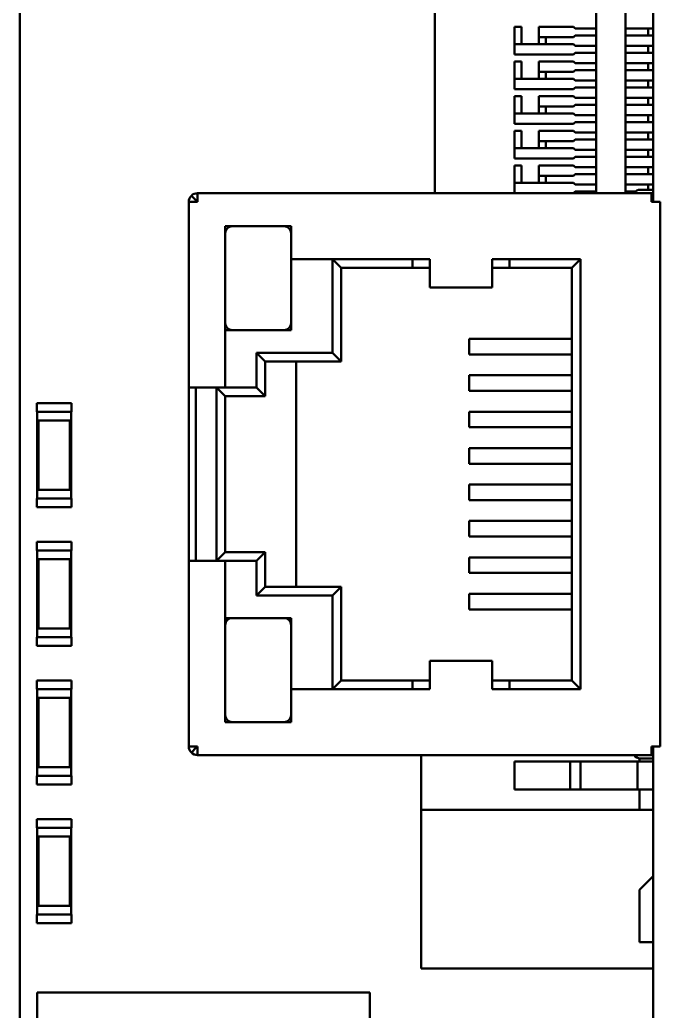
# Model space of a CAD drawing. Header units: millimetres. Extents: x 3100 to 5091, y 868 to 1900.
# Drawn here: x 3264.14 to 3282.62, y 1621.69 to 1650.27 of the extents above; entities that cross this region are included whole.
import ezdxf

# ---------------------------------------------------------------- set-up
doc = ezdxf.new("R2010")
doc.units = ezdxf.units.MM
doc.header["$LTSCALE"] = 1.8
doc.layers.add('외형선(ISO)', color=7, linetype='Continuous', lineweight=50)

msp = doc.modelspace()

# ---------------------------------------------------------------- linework, layer by layer
at = {"layer": '외형선(ISO)'}
for p, q in [((3282.416, 1645.026), (3282.416, 1690.426)), ((3264.14, 1689.226), (3264.14, 1601.226)), ((3281.616, 1645.276), (3281.616, 1651.726)), ((3280.766, 1651.376), (3280.766, 1645.276)), ((3276.116, 1651.126), (3276.116, 1645.276)), ((3278.416, 1649.576), (3278.416, 1650.076)), ((3278.416, 1650.076), (3278.616, 1650.076)), ((3278.616, 1649.576), (3278.616, 1650.076)), ((3279.116, 1649.776), (3279.116, 1650.076)), ((3279.416, 1650.076), (3279.116, 1650.076)), ((3280.117, 1650.076), (3279.416, 1650.076)), ((3280.117, 1650.076), (3280.166, 1650.026)), ((3280.766, 1650.026), (3280.166, 1650.026)), ((3282.166, 1650.026), (3281.616, 1650.026)), ((3282.166, 1650.026), (3282.266, 1650.026)), ((3282.416, 1650.026), (3282.266, 1650.026)), ((3282.266, 1649.826), (3282.266, 1650.026)), ((3279.116, 1649.576), (3279.116, 1649.776)), ((3279.416, 1649.776), (3279.116, 1649.776)), ((3279.316, 1649.576), (3279.316, 1649.776)), ((3279.416, 1649.776), (3280.119, 1649.776)), ((3280.166, 1649.826), (3280.119, 1649.776)), ((3280.766, 1649.826), (3280.166, 1649.826)), ((3282.166, 1649.826), (3281.616, 1649.826)), ((3282.166, 1649.826), (3282.266, 1649.826)), ((3282.266, 1649.826), (3282.416, 1649.826)), ((3278.416, 1649.276), (3278.416, 1649.576)), ((3278.716, 1649.576), (3278.416, 1649.576)), ((3280.116, 1649.576), (3278.716, 1649.576)), ((3280.166, 1649.526), (3280.116, 1649.576)), ((3280.166, 1649.526), (3280.766, 1649.526)), ((3281.616, 1649.526), (3282.166, 1649.526)), ((3282.166, 1649.526), (3282.266, 1649.526)), ((3282.266, 1649.526), (3282.416, 1649.526)), ((3282.266, 1649.326), (3282.266, 1649.526)), ((3278.716, 1649.276), (3278.416, 1649.276)), ((3278.716, 1649.276), (3280.116, 1649.276)), ((3280.116, 1649.276), (3280.166, 1649.326)), ((3280.766, 1649.326), (3280.166, 1649.326)), ((3282.166, 1649.326), (3281.616, 1649.326)), ((3282.166, 1649.326), (3282.266, 1649.326)), ((3282.416, 1649.326), (3282.266, 1649.326)), ((3278.416, 1648.576), (3278.416, 1649.076)), ((3278.416, 1649.076), (3278.616, 1649.076)), ((3278.616, 1648.576), (3278.616, 1649.076)), ((3279.116, 1648.776), (3279.116, 1649.076)), ((3279.416, 1649.076), (3279.116, 1649.076)), ((3280.117, 1649.076), (3279.416, 1649.076)), ((3280.117, 1649.076), (3280.166, 1649.026)), ((3280.766, 1649.026), (3280.166, 1649.026)), ((3282.166, 1649.026), (3281.616, 1649.026)), ((3282.166, 1649.026), (3282.266, 1649.026)), ((3282.416, 1649.026), (3282.266, 1649.026)), ((3282.266, 1648.826), (3282.266, 1649.026)), ((3278.416, 1648.276), (3278.416, 1648.576)), ((3278.716, 1648.576), (3278.416, 1648.576)), ((3280.116, 1648.576), (3278.716, 1648.576)), ((3279.116, 1648.576), (3279.116, 1648.776)), ((3279.416, 1648.776), (3279.116, 1648.776)), ((3279.316, 1648.576), (3279.316, 1648.776)), ((3279.416, 1648.776), (3280.119, 1648.776)), ((3280.166, 1648.526), (3280.116, 1648.576)), ((3280.166, 1648.826), (3280.119, 1648.776)), ((3280.766, 1648.826), (3280.166, 1648.826)), ((3282.166, 1648.826), (3281.616, 1648.826)), ((3282.166, 1648.826), (3282.266, 1648.826)), ((3282.266, 1648.826), (3282.416, 1648.826)), ((3280.116, 1648.276), (3280.166, 1648.326)), ((3280.166, 1648.526), (3280.766, 1648.526)), ((3280.766, 1648.326), (3280.166, 1648.326)), ((3281.616, 1648.526), (3282.166, 1648.526)), ((3282.166, 1648.326), (3281.616, 1648.326)), ((3282.166, 1648.526), (3282.266, 1648.526)), ((3282.166, 1648.326), (3282.266, 1648.326)), ((3282.266, 1648.526), (3282.416, 1648.526)), ((3282.266, 1648.326), (3282.266, 1648.526)), ((3282.416, 1648.326), (3282.266, 1648.326)), ((3278.716, 1648.276), (3278.416, 1648.276)), ((3278.416, 1647.576), (3278.416, 1648.076)), ((3278.416, 1648.076), (3278.616, 1648.076)), ((3278.616, 1647.576), (3278.616, 1648.076)), ((3278.716, 1648.276), (3280.116, 1648.276)), ((3279.116, 1647.776), (3279.116, 1648.076)), ((3279.416, 1648.076), (3279.116, 1648.076)), ((3280.117, 1648.076), (3279.416, 1648.076)), ((3280.117, 1648.076), (3280.166, 1648.026)), ((3280.766, 1648.026), (3280.166, 1648.026)), ((3282.166, 1648.026), (3281.616, 1648.026)), ((3282.166, 1648.026), (3282.266, 1648.026)), ((3282.416, 1648.026), (3282.266, 1648.026)), ((3282.266, 1647.826), (3282.266, 1648.026)), ((3279.116, 1647.576), (3279.116, 1647.776)), ((3279.416, 1647.776), (3279.116, 1647.776)), ((3279.316, 1647.576), (3279.316, 1647.776)), ((3279.416, 1647.776), (3280.119, 1647.776)), ((3280.166, 1647.826), (3280.119, 1647.776)), ((3280.766, 1647.826), (3280.166, 1647.826)), ((3282.166, 1647.826), (3281.616, 1647.826)), ((3282.166, 1647.826), (3282.266, 1647.826)), ((3282.266, 1647.826), (3282.416, 1647.826)), ((3278.416, 1647.276), (3278.416, 1647.576)), ((3278.716, 1647.576), (3278.416, 1647.576)), ((3280.116, 1647.576), (3278.716, 1647.576)), ((3280.166, 1647.526), (3280.116, 1647.576)), ((3280.166, 1647.526), (3280.766, 1647.526)), ((3281.616, 1647.526), (3282.166, 1647.526)), ((3282.166, 1647.526), (3282.266, 1647.526)), ((3282.266, 1647.526), (3282.416, 1647.526)), ((3282.266, 1647.326), (3282.266, 1647.526)), ((3278.716, 1647.276), (3278.416, 1647.276)), ((3278.716, 1647.276), (3280.116, 1647.276)), ((3280.116, 1647.276), (3280.166, 1647.326)), ((3280.766, 1647.326), (3280.166, 1647.326)), ((3282.166, 1647.326), (3281.616, 1647.326)), ((3282.166, 1647.326), (3282.266, 1647.326)), ((3282.416, 1647.326), (3282.266, 1647.326)), ((3278.416, 1646.576), (3278.416, 1647.076)), ((3278.416, 1647.076), (3278.616, 1647.076)), ((3278.616, 1646.576), (3278.616, 1647.076)), ((3279.116, 1646.776), (3279.116, 1647.076)), ((3279.416, 1647.076), (3279.116, 1647.076)), ((3280.117, 1647.076), (3279.416, 1647.076)), ((3280.117, 1647.076), (3280.166, 1647.026)), ((3280.766, 1647.026), (3280.166, 1647.026)), ((3282.166, 1647.026), (3281.616, 1647.026)), ((3282.166, 1647.026), (3282.266, 1647.026)), ((3282.416, 1647.026), (3282.266, 1647.026)), ((3282.266, 1646.826), (3282.266, 1647.026)), ((3278.416, 1646.276), (3278.416, 1646.576)), ((3278.716, 1646.576), (3278.416, 1646.576)), ((3280.116, 1646.576), (3278.716, 1646.576)), ((3279.116, 1646.576), (3279.116, 1646.776)), ((3279.416, 1646.776), (3279.116, 1646.776)), ((3279.316, 1646.576), (3279.316, 1646.776)), ((3279.416, 1646.776), (3280.119, 1646.776)), ((3280.166, 1646.526), (3280.116, 1646.576)), ((3280.166, 1646.826), (3280.119, 1646.776)), ((3280.766, 1646.826), (3280.166, 1646.826)), ((3282.166, 1646.826), (3281.616, 1646.826)), ((3282.166, 1646.826), (3282.266, 1646.826)), ((3282.266, 1646.826), (3282.416, 1646.826)), ((3280.116, 1646.276), (3280.166, 1646.326)), ((3280.166, 1646.526), (3280.766, 1646.526)), ((3280.766, 1646.326), (3280.166, 1646.326)), ((3281.616, 1646.526), (3282.166, 1646.526)), ((3282.166, 1646.326), (3281.616, 1646.326)), ((3282.166, 1646.526), (3282.266, 1646.526)), ((3282.166, 1646.326), (3282.266, 1646.326)), ((3282.266, 1646.526), (3282.416, 1646.526)), ((3282.266, 1646.326), (3282.266, 1646.526)), ((3282.416, 1646.326), (3282.266, 1646.326)), ((3278.716, 1646.276), (3278.416, 1646.276)), ((3278.416, 1645.576), (3278.416, 1646.076)), ((3278.416, 1646.076), (3278.616, 1646.076)), ((3278.616, 1645.576), (3278.616, 1646.076)), ((3278.716, 1646.276), (3280.116, 1646.276)), ((3279.116, 1645.776), (3279.116, 1646.076)), ((3279.416, 1646.076), (3279.116, 1646.076)), ((3280.117, 1646.076), (3279.416, 1646.076)), ((3280.117, 1646.076), (3280.166, 1646.026)), ((3280.766, 1646.026), (3280.166, 1646.026)), ((3282.166, 1646.026), (3281.616, 1646.026)), ((3282.166, 1646.026), (3282.266, 1646.026)), ((3282.416, 1646.026), (3282.266, 1646.026)), ((3282.266, 1645.826), (3282.266, 1646.026)), ((3279.116, 1645.576), (3279.116, 1645.776)), ((3279.416, 1645.776), (3279.116, 1645.776)), ((3279.316, 1645.576), (3279.316, 1645.776)), ((3279.416, 1645.776), (3280.119, 1645.776)), ((3280.166, 1645.826), (3280.119, 1645.776)), ((3280.766, 1645.826), (3280.166, 1645.826)), ((3282.166, 1645.826), (3281.616, 1645.826)), ((3282.166, 1645.826), (3282.266, 1645.826)), ((3282.266, 1645.826), (3282.416, 1645.826)), ((3278.416, 1645.276), (3278.416, 1645.576)), ((3278.716, 1645.576), (3278.416, 1645.576)), ((3280.116, 1645.576), (3278.716, 1645.576)), ((3280.166, 1645.526), (3280.116, 1645.576)), ((3280.166, 1645.526), (3280.766, 1645.526)), ((3281.616, 1645.526), (3282.166, 1645.526)), ((3282.166, 1645.526), (3282.266, 1645.526)), ((3282.266, 1645.526), (3282.416, 1645.526)), ((3282.266, 1645.376), (3282.266, 1645.526)), ((3269.231, 1645.062), (3269.089, 1645.203)), ((3269.266, 1645.276), (3282.366, 1645.276)), ((3269.266, 1645.276), (3269.266, 1645.026)), ((3280.116, 1645.276), (3280.166, 1645.326)), ((3280.766, 1645.326), (3280.166, 1645.326)), ((3281.907, 1645.326), (3281.616, 1645.326)), ((3282.166, 1645.376), (3282.039, 1645.376)), ((3282.166, 1645.376), (3282.416, 1645.376)), ((3282.416, 1645.276), (3282.366, 1645.276)), ((3282.366, 1645.026), (3282.366, 1645.276)), ((3269.016, 1645.026), (3269.016, 1639.676)), ((3269.266, 1645.026), (3269.016, 1645.026)), ((3282.616, 1645.026), (3282.366, 1645.026)), ((3282.616, 1645.026), (3282.616, 1629.326)), ((3270.066, 1639.676), (3270.066, 1644.326)), ((3270.066, 1644.326), (3271.966, 1644.326)), ((3271.966, 1644.326), (3271.966, 1643.376)), ((3275.966, 1643.376), (3271.966, 1643.376)), ((3271.966, 1641.326), (3271.966, 1643.376)), ((3273.166, 1640.676), (3273.166, 1643.376)), ((3273.416, 1643.126), (3273.166, 1643.376)), ((3275.466, 1643.376), (3275.466, 1643.126)), ((3275.966, 1643.13), (3275.966, 1643.376)), ((3280.316, 1643.376), (3277.766, 1643.376)), ((3277.766, 1643.13), (3277.766, 1643.376)), ((3278.266, 1643.126), (3278.266, 1643.376)), ((3280.066, 1643.126), (3280.316, 1643.376)), ((3280.316, 1630.976), (3280.316, 1643.376)), ((3275.466, 1643.126), (3273.416, 1643.126)), ((3273.416, 1643.126), (3273.416, 1640.426)), ((3275.466, 1643.126), (3275.966, 1643.126)), ((3275.966, 1643.13), (3275.966, 1642.568)), ((3277.766, 1643.13), (3277.766, 1642.568)), ((3277.766, 1643.126), (3278.266, 1643.126)), ((3280.066, 1643.126), (3278.266, 1643.126)), ((3280.066, 1631.226), (3280.066, 1643.126)), ((3275.966, 1642.56), (3275.966, 1642.568)), ((3275.966, 1642.56), (3277.766, 1642.56)), ((3277.766, 1642.56), (3277.766, 1642.568)), ((3270.066, 1641.326), (3271.966, 1641.326)), ((3277.108, 1641.076), (3277.108, 1640.626)), ((3279.733, 1641.076), (3277.108, 1641.076)), ((3279.733, 1641.076), (3280.066, 1641.076)), ((3270.966, 1639.676), (3270.966, 1640.676)), ((3270.966, 1640.676), (3273.166, 1640.676)), ((3270.966, 1640.676), (3271.216, 1640.426)), ((3273.416, 1640.426), (3273.166, 1640.676)), ((3279.733, 1640.626), (3277.108, 1640.626)), ((3279.733, 1640.626), (3280.066, 1640.626)), ((3273.416, 1640.426), (3271.216, 1640.426)), ((3271.216, 1640.426), (3271.216, 1639.426)), ((3272.116, 1640.426), (3272.116, 1633.926)), ((3277.108, 1640.026), (3277.108, 1639.576)), ((3279.733, 1640.026), (3277.108, 1640.026)), ((3279.733, 1640.026), (3280.066, 1640.026)), ((3269.016, 1639.676), (3269.016, 1634.676)), ((3269.266, 1639.676), (3269.016, 1639.676)), ((3269.216, 1639.676), (3269.216, 1634.676)), ((3269.216, 1634.676), (3269.216, 1639.676)), ((3270.066, 1639.676), (3269.266, 1639.676)), ((3269.816, 1634.676), (3269.816, 1639.676)), ((3269.816, 1639.676), (3270.066, 1639.426)), ((3270.066, 1639.676), (3270.966, 1639.676)), ((3270.966, 1639.676), (3271.216, 1639.426)), ((3279.733, 1639.576), (3277.108, 1639.576)), ((3279.733, 1639.576), (3280.066, 1639.576)), ((3265.628, 1639.226), (3264.633, 1639.226)), ((3264.633, 1639.226), (3264.633, 1638.976)), ((3265.628, 1639.226), (3265.628, 1638.976)), ((3271.216, 1639.426), (3270.066, 1639.426)), ((3270.066, 1639.426), (3270.066, 1634.926)), ((3264.633, 1638.976), (3265.628, 1638.976)), ((3264.64, 1638.976), (3264.64, 1636.476)), ((3265.62, 1638.976), (3265.62, 1636.476)), ((3277.108, 1638.976), (3277.108, 1638.526)), ((3279.733, 1638.976), (3277.108, 1638.976)), ((3279.733, 1638.976), (3280.066, 1638.976)), ((3264.68, 1638.726), (3265.58, 1638.726)), ((3264.68, 1637.976), (3264.68, 1638.726)), ((3265.58, 1637.976), (3265.58, 1638.726)), ((3279.733, 1638.526), (3277.108, 1638.526)), ((3279.733, 1638.526), (3280.066, 1638.526)), ((3264.68, 1637.976), (3264.68, 1637.476)), ((3265.58, 1637.976), (3265.58, 1637.476)), ((3277.108, 1637.926), (3277.108, 1637.476)), ((3279.733, 1637.926), (3277.108, 1637.926)), ((3279.733, 1637.926), (3280.066, 1637.926)), ((3264.68, 1636.726), (3264.68, 1637.476)), ((3265.58, 1636.726), (3265.58, 1637.476)), ((3279.733, 1637.476), (3277.108, 1637.476)), ((3279.733, 1637.476), (3280.066, 1637.476)), ((3277.108, 1636.876), (3279.733, 1636.876)), ((3277.108, 1636.876), (3277.108, 1636.426)), ((3280.066, 1636.876), (3279.733, 1636.876)), ((3264.68, 1636.726), (3265.58, 1636.726)), ((3265.628, 1636.476), (3264.633, 1636.476)), ((3264.633, 1636.476), (3264.633, 1636.226)), ((3265.628, 1636.476), (3265.628, 1636.226)), ((3277.108, 1636.426), (3279.733, 1636.426)), ((3280.066, 1636.426), (3279.733, 1636.426)), ((3264.633, 1636.226), (3265.628, 1636.226)), ((3277.108, 1635.826), (3279.733, 1635.826)), ((3277.108, 1635.826), (3277.108, 1635.376)), ((3280.066, 1635.826), (3279.733, 1635.826)), ((3265.628, 1635.226), (3264.633, 1635.226)), ((3264.633, 1634.976), (3264.633, 1635.226)), ((3265.628, 1634.976), (3265.628, 1635.226)), ((3277.108, 1635.376), (3279.733, 1635.376)), ((3280.066, 1635.376), (3279.733, 1635.376)), ((3264.633, 1634.976), (3265.628, 1634.976)), ((3264.64, 1632.476), (3264.64, 1634.976)), ((3265.62, 1632.476), (3265.62, 1634.976)), ((3269.816, 1634.676), (3270.066, 1634.926)), ((3270.066, 1634.926), (3271.216, 1634.926)), ((3270.966, 1634.676), (3271.216, 1634.926)), ((3271.216, 1634.926), (3271.216, 1633.926)), ((3265.58, 1634.726), (3264.68, 1634.726)), ((3264.68, 1634.726), (3264.68, 1633.976)), ((3265.58, 1634.726), (3265.58, 1633.976)), ((3269.016, 1634.676), (3269.266, 1634.676)), ((3269.016, 1634.676), (3269.016, 1629.326)), ((3269.266, 1634.676), (3270.066, 1634.676)), ((3270.066, 1634.676), (3270.066, 1630.026)), ((3270.966, 1634.676), (3270.066, 1634.676)), ((3270.966, 1633.676), (3270.966, 1634.676)), ((3277.108, 1634.776), (3277.108, 1634.326)), ((3277.108, 1634.776), (3279.733, 1634.776)), ((3280.066, 1634.776), (3279.733, 1634.776)), ((3277.108, 1634.326), (3279.733, 1634.326)), ((3280.066, 1634.326), (3279.733, 1634.326)), ((3264.68, 1633.476), (3264.68, 1633.976)), ((3265.58, 1633.476), (3265.58, 1633.976)), ((3270.966, 1633.676), (3271.216, 1633.926)), ((3271.216, 1633.926), (3273.416, 1633.926)), ((3273.416, 1633.926), (3273.166, 1633.676)), ((3273.416, 1633.926), (3273.416, 1631.226)), ((3277.108, 1633.726), (3277.108, 1633.276)), ((3277.108, 1633.726), (3279.733, 1633.726)), ((3280.066, 1633.726), (3279.733, 1633.726)), ((3264.68, 1633.476), (3264.68, 1632.726)), ((3265.58, 1633.476), (3265.58, 1632.726)), ((3273.166, 1633.676), (3270.966, 1633.676)), ((3273.166, 1630.976), (3273.166, 1633.676)), ((3277.108, 1633.276), (3279.733, 1633.276)), ((3280.066, 1633.276), (3279.733, 1633.276)), ((3270.066, 1633.026), (3271.966, 1633.026)), ((3271.966, 1633.026), (3271.966, 1630.976)), ((3265.58, 1632.726), (3264.68, 1632.726)), ((3265.628, 1632.476), (3264.633, 1632.476)), ((3264.633, 1632.226), (3264.633, 1632.476)), ((3265.628, 1632.226), (3265.628, 1632.476)), ((3264.633, 1632.226), (3265.628, 1632.226)), ((3275.966, 1631.785), (3275.966, 1631.793)), ((3275.966, 1631.793), (3277.766, 1631.793)), ((3275.966, 1631.785), (3275.966, 1631.223)), ((3277.766, 1631.785), (3277.766, 1631.793)), ((3277.766, 1631.785), (3277.766, 1631.223)), ((3265.628, 1631.226), (3264.633, 1631.226)), ((3264.633, 1630.976), (3264.633, 1631.226)), ((3265.628, 1630.976), (3265.628, 1631.226)), ((3273.416, 1631.226), (3273.166, 1630.976)), ((3273.416, 1631.226), (3275.466, 1631.226)), ((3275.466, 1630.976), (3275.466, 1631.226)), ((3275.966, 1631.226), (3275.466, 1631.226)), ((3275.966, 1630.976), (3275.966, 1631.223)), ((3278.266, 1631.226), (3277.766, 1631.226)), ((3277.766, 1630.976), (3277.766, 1631.223)), ((3278.266, 1631.226), (3280.066, 1631.226)), ((3278.266, 1631.226), (3278.266, 1630.976)), ((3280.066, 1631.226), (3280.316, 1630.976)), ((3264.633, 1630.976), (3265.628, 1630.976)), ((3264.64, 1628.476), (3264.64, 1630.976)), ((3265.62, 1628.476), (3265.62, 1630.976)), ((3271.966, 1630.976), (3275.966, 1630.976)), ((3271.966, 1630.026), (3271.966, 1630.976)), ((3277.766, 1630.976), (3280.316, 1630.976)), ((3265.58, 1630.726), (3264.68, 1630.726)), ((3264.68, 1630.726), (3264.68, 1629.976)), ((3265.58, 1630.726), (3265.58, 1629.976)), ((3270.066, 1630.026), (3271.966, 1630.026)), ((3264.68, 1629.476), (3264.68, 1629.976)), ((3265.58, 1629.476), (3265.58, 1629.976)), ((3264.68, 1629.476), (3264.68, 1628.726)), ((3265.58, 1629.476), (3265.58, 1628.726)), ((3269.266, 1629.326), (3269.016, 1629.326)), ((3269.231, 1629.291), (3269.089, 1629.15)), ((3269.266, 1629.326), (3269.266, 1629.076)), ((3282.366, 1629.076), (3282.366, 1629.326)), ((3282.616, 1629.326), (3282.366, 1629.326)), ((3282.416, 1600.426), (3282.416, 1629.326)), ((3282.366, 1629.076), (3269.266, 1629.076)), ((3275.716, 1629.076), (3275.716, 1627.496)), ((3278.416, 1628.886), (3278.516, 1628.886)), ((3278.416, 1628.886), (3278.416, 1628.086)), ((3280.016, 1628.886), (3278.516, 1628.886)), ((3280.016, 1628.886), (3280.016, 1628.086)), ((3280.316, 1628.886), (3280.016, 1628.886)), ((3280.316, 1628.886), (3281.066, 1628.886)), ((3280.316, 1628.886), (3280.316, 1628.086)), ((3281.966, 1628.886), (3281.066, 1628.886)), ((3281.966, 1628.886), (3282.416, 1628.886)), ((3281.966, 1628.886), (3281.966, 1628.086)), ((3282.016, 1628.978), (3282.016, 1628.886)), ((3282.039, 1628.976), (3282.166, 1628.976)), ((3282.416, 1628.976), (3282.166, 1628.976)), ((3282.366, 1629.076), (3282.416, 1629.076)), ((3265.58, 1628.726), (3264.68, 1628.726)), ((3265.628, 1628.476), (3264.633, 1628.476)), ((3264.633, 1628.226), (3264.633, 1628.476)), ((3265.628, 1628.226), (3265.628, 1628.476)), ((3264.633, 1628.226), (3265.628, 1628.226)), ((3278.416, 1628.086), (3278.516, 1628.086)), ((3278.516, 1628.086), (3280.016, 1628.086)), ((3280.016, 1628.086), (3280.316, 1628.086)), ((3280.316, 1628.086), (3281.066, 1628.086)), ((3281.966, 1628.086), (3281.066, 1628.086)), ((3282.416, 1628.086), (3281.966, 1628.086)), ((3282.016, 1628.086), (3282.016, 1627.496)), ((3282.416, 1627.496), (3275.716, 1627.496)), ((3275.716, 1622.926), (3275.716, 1627.496)), ((3265.628, 1627.226), (3264.633, 1627.226)), ((3264.633, 1626.976), (3264.633, 1627.226)), ((3265.628, 1626.976), (3265.628, 1627.226)), ((3264.633, 1626.976), (3265.628, 1626.976)), ((3264.64, 1624.476), (3264.64, 1626.976)), ((3265.62, 1624.476), (3265.62, 1626.976)), ((3265.58, 1626.726), (3264.68, 1626.726)), ((3264.68, 1626.726), (3264.68, 1625.976)), ((3265.58, 1626.726), (3265.58, 1625.976)), ((3264.68, 1625.476), (3264.68, 1625.976)), ((3265.58, 1625.476), (3265.58, 1625.976)), ((3264.68, 1625.476), (3264.68, 1624.726)), ((3265.58, 1625.476), (3265.58, 1624.726)), ((3282.016, 1625.186), (3282.416, 1625.586)), ((3282.016, 1625.186), (3282.016, 1623.686)), ((3265.58, 1624.726), (3264.68, 1624.726)), ((3265.628, 1624.476), (3264.633, 1624.476)), ((3264.633, 1624.226), (3264.633, 1624.476)), ((3265.628, 1624.226), (3265.628, 1624.476)), ((3264.633, 1624.226), (3265.628, 1624.226)), ((3282.016, 1623.686), (3282.416, 1623.686)), ((3275.716, 1622.926), (3282.416, 1622.926)), ((3264.64, 1622.226), (3264.64, 1609.226)), ((3274.24, 1622.226), (3264.64, 1622.226)), ((3274.24, 1609.226), (3274.24, 1622.226))]:
    msp.add_line(p, q, dxfattribs=at)
for centre, radius, start, end in [((3269.266, 1645.026), 0.25, 135, 180), ((3282.039, 1645.176), 0.2, 90, 150), ((3282.366, 1645.026), 0.25, 78.463, 90), ((3269.266, 1645.026), 0.05, 90, 180), ((3282.366, 1645.026), 0.05, 0, 90), ((3270.266, 1644.126), 0.2, 90, 180), ((3271.766, 1644.126), 0.2, 0, 90), ((3270.266, 1641.526), 0.2, 180, 270), ((3271.766, 1641.526), 0.2, 270, 0), ((3270.266, 1632.826), 0.2, 90, 180), ((3271.766, 1632.826), 0.2, 0, 90), ((3270.266, 1630.226), 0.2, 180, 270), ((3271.766, 1630.226), 0.2, 270, 0), ((3269.266, 1629.326), 0.25, 180, 225), ((3269.266, 1629.326), 0.05, 180, 270), ((3282.366, 1629.326), 0.05, 270, 0), ((3282.039, 1629.176), 0.2, 210, 270), ((3282.366, 1629.326), 0.25, 270, 281.537)]:
    msp.add_arc(centre, radius, start, end, dxfattribs=at)
for points in [[(3269.266, 1645.276), (3269.2, 1645.276), (3269.136, 1645.25), (3269.089, 1645.203)], [(3269.089, 1629.15), (3269.136, 1629.103), (3269.2, 1629.076), (3269.266, 1629.076)]]:
    msp.add_open_spline(points, degree=3, dxfattribs=at)

doc.saveas('drawing.dxf')
